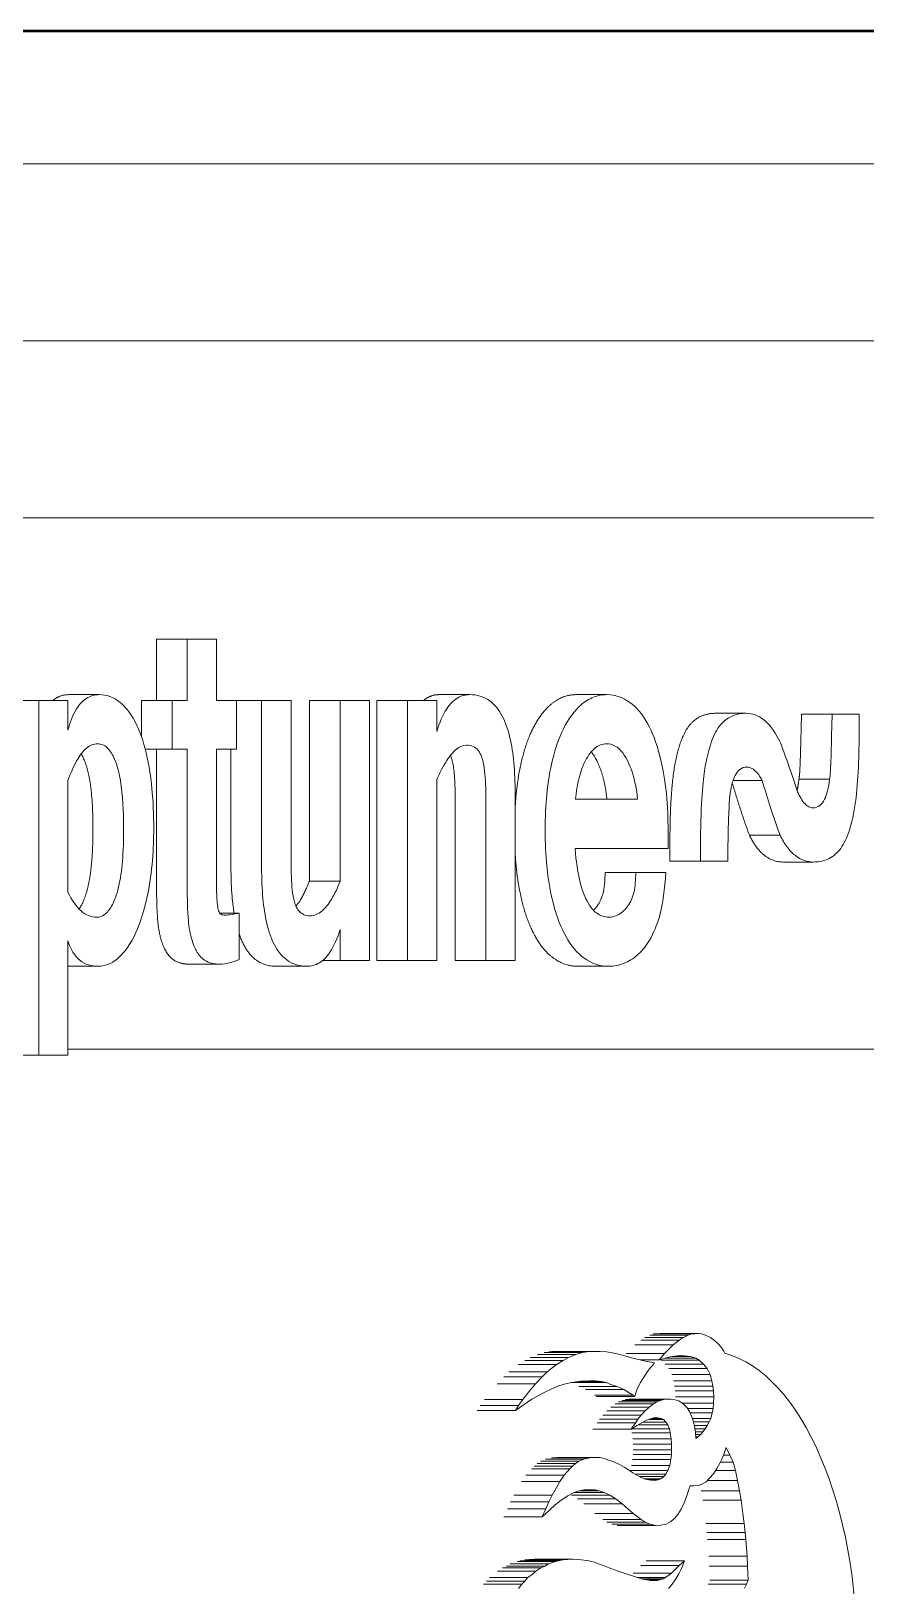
# Model space of a CAD drawing. Header units: inches. Extents: x 19 to 503, y 6 to 322.
# Drawn here: x 276.292 to 277.471, y 110.955 to 113.151 of the extents above; entities that cross this region are included whole.
import ezdxf

# ---------------------------------------------------------------- set-up
doc = ezdxf.new("R2010")
doc.units = ezdxf.units.IN
doc.header["$LTSCALE"] = 15
doc.header["$MEASUREMENT"] = 0
doc.layers.add('Visible (ANSI)', color=7, linetype='Continuous', lineweight=50)

msp = doc.modelspace()

# ---------------------------------------------------------------- linework, layer by layer
at = {"layer": 'Visible (ANSI)'}
msp.add_line((280.23792, 113.15094), (273.83792, 113.15094), dxfattribs=at)
at = {"layer": 'Visible (ANSI)', "linetype": 'Continuous', "lineweight": 18}
for p, q in [((273.98775, 112.96344), (280.73775, 112.96344)), ((274.40963, 112.7134), (280.31588, 112.7134)), ((275.769, 112.4634), (278.9565, 112.4634)), ((276.46883, 112.29235), (276.51213, 112.29235)), ((276.46883, 112.20581), (276.46883, 112.29235)), ((276.55363, 112.29235), (276.51213, 112.29235)), ((276.51213, 112.29235), (276.51213, 112.20581)), ((276.55363, 112.20581), (276.55363, 112.29235)), ((276.25917, 112.20581), (276.30247, 112.20581)), ((276.34372, 112.20581), (276.30247, 112.20581)), ((276.30247, 112.20581), (276.30247, 111.7048)), ((276.34372, 112.16381), (276.34372, 112.20581)), ((276.3447, 112.21391), (276.388, 112.21391)), ((276.44758, 112.20581), (276.49088, 112.20581)), ((276.44758, 112.15461), (276.44758, 112.20581)), ((276.51213, 112.20581), (276.49088, 112.20581)), ((276.49088, 112.20581), (276.49088, 112.13699)), ((276.58197, 112.20581), (276.55363, 112.20581)), ((276.58197, 112.13699), (276.58197, 112.20581)), ((276.58197, 112.20581), (276.61729, 112.20581)), ((276.65904, 112.20581), (276.61729, 112.20581)), ((276.61729, 112.20581), (276.61729, 111.96897)), ((276.65904, 111.9715), (276.65904, 112.20581)), ((276.68482, 111.95075), (276.68482, 112.20581)), ((276.68482, 112.20581), (276.72812, 112.20581)), ((276.76936, 112.20581), (276.72812, 112.20581)), ((276.72812, 112.20581), (276.72812, 111.95075)), ((276.76936, 111.8384), (276.76936, 112.20581)), ((276.7801, 111.8384), (276.7801, 112.20581)), ((276.7801, 112.20581), (276.8234, 112.20581)), ((276.86465, 112.20581), (276.8234, 112.20581)), ((276.8234, 112.20581), (276.8234, 111.8384)), ((276.86465, 112.16179), (276.86465, 112.20581)), ((276.86791, 112.21391), (276.91121, 112.21391)), ((277.06112, 112.21391), (277.10442, 112.21391)), ((277.25813, 112.18759), (277.30143, 112.18759)), ((277.37958, 112.18658), (277.42288, 112.18658)), ((277.46084, 112.18658), (277.42288, 112.18658)), ((277.46084, 112.15672), (277.46084, 112.18658)), ((276.45294, 112.13699), (276.49088, 112.13699)), ((276.46883, 111.94974), (276.46883, 112.13699)), ((276.49088, 112.13699), (276.51213, 112.13699)), ((276.51213, 112.13699), (276.51213, 111.94974)), ((276.55363, 111.94721), (276.55363, 112.13699)), ((276.55363, 112.13699), (276.58197, 112.13699)), ((276.57399, 111.96897), (276.57399, 112.13699)), ((276.34372, 111.93506), (276.34372, 112.09245)), ((276.86465, 111.8384), (276.86465, 112.09397)), ((277.28292, 112.09245), (277.3242, 112.09245)), ((277.37604, 112.09448), (277.41934, 112.09448)), ((276.89043, 111.8384), (276.89043, 112.07272)), ((276.93373, 112.07272), (276.93373, 111.8384)), ((276.97523, 111.8384), (276.97523, 112.07525)), ((277.14819, 112.06614), (277.06064, 112.06614)), ((277.19121, 111.99681), (277.19121, 112.0216)), ((277.19385, 111.97859), (277.19385, 112.00895)), ((277.23716, 112.00895), (277.23716, 111.97859)), ((277.30595, 112.01553), (277.34925, 112.01553)), ((277.06014, 111.99681), (277.19121, 111.99681)), ((277.19385, 111.97859), (277.23716, 111.97859)), ((277.23716, 111.97859), (277.27536, 111.97859)), ((277.35327, 111.97757), (277.39657, 111.97757)), ((277.10236, 111.9629), (277.14566, 111.9629)), ((277.18792, 111.9629), (277.14566, 111.9629)), ((276.68482, 111.95075), (276.72812, 111.95075)), ((276.55837, 111.90521), (276.58577, 111.90521)), ((276.58577, 111.83992), (276.58577, 111.90521)), ((276.34372, 111.7048), (276.34372, 111.86624)), ((276.72812, 111.88243), (276.72812, 111.8384)), ((276.34372, 111.83031), (276.38597, 111.83031)), ((276.51514, 111.83334), (276.55844, 111.83334)), ((276.63775, 111.83031), (276.68105, 111.83031)), ((276.70335, 111.8384), (276.72812, 111.8384)), ((276.72812, 111.8384), (276.76936, 111.8384)), ((276.7801, 111.8384), (276.8234, 111.8384)), ((276.8234, 111.8384), (276.86465, 111.8384)), ((276.89043, 111.8384), (276.93373, 111.8384)), ((276.93373, 111.8384), (276.97523, 111.8384)), ((277.06415, 111.83031), (277.10746, 111.83031)), ((278.9565, 111.7134), (276.34372, 111.7134)), ((276.09679, 111.7048), (276.30247, 111.7048)), ((276.30247, 111.7048), (276.34372, 111.7048)), ((277.14434, 111.29564), (277.19847, 111.29564)), ((277.15258, 111.3024), (277.20671, 111.3024)), ((277.15855, 111.30604), (277.21267, 111.30604)), ((277.16539, 111.30948), (277.21952, 111.30948)), ((277.17028, 111.31114), (277.22441, 111.31114)), ((277.17476, 111.31151), (277.22889, 111.31151)), ((277.17986, 111.31165), (277.23398, 111.31165)), ((277.18634, 111.28335), (277.19847, 111.29564)), ((277.19847, 111.29564), (277.20671, 111.3024)), ((277.20671, 111.3024), (277.21267, 111.30604)), ((277.21267, 111.30604), (277.21952, 111.30948)), ((277.21952, 111.30948), (277.22441, 111.31114)), ((277.22441, 111.31114), (277.22889, 111.31151)), ((277.22889, 111.31151), (277.23398, 111.31165)), ((277.23398, 111.31165), (277.23828, 111.31112)), ((277.23828, 111.31112), (277.24392, 111.30955)), ((277.24392, 111.30955), (277.25089, 111.30607)), ((277.25089, 111.30607), (277.25655, 111.30204)), ((277.25655, 111.30204), (277.26205, 111.29736)), ((277.26205, 111.29736), (277.26606, 111.29243)), ((276.98877, 111.27353), (277.04289, 111.27353)), ((276.99651, 111.27783), (277.05064, 111.27783)), ((277.00704, 111.28222), (277.06117, 111.28222)), ((277.01612, 111.2848), (277.07024, 111.2848)), ((277.02286, 111.28586), (277.07698, 111.28586)), ((277.02702, 111.28615), (277.08115, 111.28615)), ((277.03384, 111.26801), (277.04289, 111.27353)), ((277.04117, 111.28652), (277.0953, 111.28652)), ((277.04289, 111.27353), (277.05064, 111.27783)), ((277.05064, 111.27783), (277.06117, 111.28222)), ((277.06117, 111.28222), (277.07024, 111.2848)), ((277.07024, 111.2848), (277.07698, 111.28586)), ((277.07698, 111.28586), (277.08115, 111.28615)), ((277.08115, 111.28615), (277.0953, 111.28652)), ((277.0953, 111.28652), (277.10424, 111.28596)), ((277.10424, 111.28596), (277.11764, 111.28339)), ((277.11764, 111.28339), (277.13167, 111.27959)), ((277.13167, 111.27959), (277.14318, 111.27655)), ((277.13222, 111.28335), (277.18634, 111.28335)), ((277.14318, 111.27655), (277.157, 111.27316)), ((277.15182, 111.27443), (277.17856, 111.27443)), ((277.157, 111.27316), (277.17188, 111.27023)), ((277.17856, 111.27443), (277.18634, 111.28335)), ((277.1939, 111.27879), (277.17856, 111.27443)), ((277.18102, 111.27406), (277.23514, 111.27406)), ((277.18706, 111.27685), (277.23049, 111.27685)), ((277.20383, 111.28011), (277.1939, 111.27879)), ((277.19768, 111.27929), (277.22292, 111.27929)), ((277.2143, 111.28039), (277.20383, 111.28011)), ((277.22292, 111.27929), (277.2143, 111.28039)), ((277.23049, 111.27685), (277.22292, 111.27929)), ((277.23514, 111.27406), (277.23049, 111.27685)), ((277.24141, 111.26866), (277.23514, 111.27406)), ((277.26606, 111.29243), (277.26974, 111.28706)), ((277.26974, 111.28706), (277.27131, 111.2838)), ((276.96643, 111.2577), (277.02056, 111.2577)), ((276.97971, 111.26801), (277.03384, 111.26801)), ((277.01323, 111.2507), (277.02056, 111.2577)), ((277.02056, 111.2577), (277.03384, 111.26801)), ((277.1596, 111.25451), (277.15684, 111.25034)), ((277.1622, 111.25821), (277.1596, 111.25451)), ((277.16462, 111.26146), (277.1622, 111.25821)), ((277.16676, 111.26413), (277.16462, 111.26146)), ((277.16908, 111.26681), (277.16676, 111.26413)), ((277.17188, 111.27023), (277.16908, 111.26681)), ((277.18728, 111.26866), (277.24141, 111.26866)), ((277.19223, 111.26244), (277.24635, 111.26244)), ((277.19639, 111.25381), (277.25052, 111.25381)), ((277.24635, 111.26244), (277.24141, 111.26866)), ((277.25052, 111.25381), (277.24635, 111.26244)), ((277.25309, 111.24514), (277.25052, 111.25381)), ((276.94963, 111.24078), (277.00376, 111.24078)), ((276.9591, 111.2507), (277.01323, 111.2507)), ((276.98602, 111.21834), (276.9946, 111.22941)), ((276.9946, 111.22941), (277.00376, 111.24078)), ((277.00376, 111.24078), (277.01323, 111.2507)), ((277.02702, 111.23383), (277.01516, 111.22821)), ((277.03704, 111.23779), (277.02702, 111.23383)), ((277.04638, 111.24057), (277.03704, 111.23779)), ((277.05549, 111.24266), (277.04638, 111.24057)), ((277.05414, 111.24235), (277.10361, 111.24235)), ((277.06779, 111.2444), (277.05549, 111.24266)), ((277.065, 111.23676), (277.11913, 111.23676)), ((277.0651, 111.24402), (277.09702, 111.24402)), ((277.07991, 111.24496), (277.06779, 111.2444)), ((277.07442, 111.23283), (277.12855, 111.23283)), ((277.08927, 111.24497), (277.07991, 111.24496)), ((277.09702, 111.24402), (277.08927, 111.24497)), ((277.10361, 111.24235), (277.09702, 111.24402)), ((277.11021, 111.23999), (277.10361, 111.24235)), ((277.11913, 111.23676), (277.11021, 111.23999)), ((277.12855, 111.23283), (277.11913, 111.23676)), ((277.13632, 111.22795), (277.12855, 111.23283)), ((277.14674, 111.23076), (277.14523, 111.22651)), ((277.14853, 111.23501), (277.14674, 111.23076)), ((277.15004, 111.23846), (277.14853, 111.23501)), ((277.15218, 111.24238), (277.15004, 111.23846)), ((277.15442, 111.24642), (277.15218, 111.24238)), ((277.15684, 111.25034), (277.15442, 111.24642)), ((277.19897, 111.24514), (277.25309, 111.24514)), ((277.20034, 111.2375), (277.25447, 111.2375)), ((277.20132, 111.23064), (277.25544, 111.23064)), ((277.25447, 111.2375), (277.25309, 111.24514)), ((277.25544, 111.23064), (277.25447, 111.2375)), ((277.25566, 111.2225), (277.25544, 111.23064)), ((276.92579, 111.20997), (276.97991, 111.20997)), ((276.93189, 111.21834), (276.98602, 111.21834)), ((276.99893, 111.21924), (276.97556, 111.20311)), ((276.97556, 111.20311), (276.97991, 111.20997)), ((276.97991, 111.20997), (276.98602, 111.21834)), ((277.01516, 111.22821), (276.99893, 111.21924)), ((277.08776, 111.22464), (277.14189, 111.22464)), ((277.0898, 111.22296), (277.14392, 111.22296)), ((277.11014, 111.20756), (277.16427, 111.20756)), ((277.1164, 111.21224), (277.17052, 111.21224)), ((277.12139, 111.21534), (277.17552, 111.21534)), ((277.12654, 111.21717), (277.18067, 111.21717)), ((277.13129, 111.21842), (277.18542, 111.21842)), ((277.13623, 111.21912), (277.19036, 111.21912)), ((277.14189, 111.22464), (277.13632, 111.22795)), ((277.14392, 111.22296), (277.14189, 111.22464)), ((277.14441, 111.22297), (277.14392, 111.22296)), ((277.14523, 111.22651), (277.14441, 111.22297)), ((277.15879, 111.20261), (277.16427, 111.20756)), ((277.16427, 111.20756), (277.17052, 111.21224)), ((277.17052, 111.21224), (277.17552, 111.21534)), ((277.17552, 111.21534), (277.18067, 111.21717)), ((277.18067, 111.21717), (277.18542, 111.21842)), ((277.18542, 111.21842), (277.19036, 111.21912)), ((277.19036, 111.21912), (277.19502, 111.2191)), ((277.19502, 111.2191), (277.19884, 111.21864)), ((277.19884, 111.21864), (277.20316, 111.21762)), ((277.20153, 111.2225), (277.25566, 111.2225)), ((277.20316, 111.21762), (277.20635, 111.21658)), ((277.20635, 111.21658), (277.21039, 111.21386)), ((277.21039, 111.21386), (277.21409, 111.21085)), ((277.2112, 111.21321), (277.25553, 111.21321)), ((277.21409, 111.21085), (277.21807, 111.20658)), ((277.25493, 111.20595), (277.25553, 111.21321)), ((277.25553, 111.21321), (277.25566, 111.2225)), ((276.92143, 111.20311), (276.97556, 111.20311)), ((277.09083, 111.18571), (277.14495, 111.18571)), ((277.09426, 111.19061), (277.14838, 111.19061)), ((277.09895, 111.19638), (277.15308, 111.19638)), ((277.10466, 111.20261), (277.15879, 111.20261)), ((277.13922, 111.17674), (277.14495, 111.18571)), ((277.14495, 111.18571), (277.14838, 111.19061)), ((277.15399, 111.18569), (277.14707, 111.18173)), ((277.14838, 111.19061), (277.15308, 111.19638)), ((277.15308, 111.19638), (277.15879, 111.20261)), ((277.16082, 111.18924), (277.15399, 111.18569)), ((277.15611, 111.18679), (277.18824, 111.18679)), ((277.16755, 111.1916), (277.16082, 111.18924)), ((277.16432, 111.19047), (277.18474, 111.19047)), ((277.17241, 111.19292), (277.16755, 111.1916)), ((277.1689, 111.19196), (277.18135, 111.19196)), ((277.17209, 111.19283), (277.17658, 111.19283)), ((277.17658, 111.19283), (277.17241, 111.19292)), ((277.18135, 111.19196), (277.17658, 111.19283)), ((277.18474, 111.19047), (277.18135, 111.19196)), ((277.18824, 111.18679), (277.18474, 111.19047)), ((277.19074, 111.18269), (277.18824, 111.18679)), ((277.21807, 111.20658), (277.22129, 111.20172)), ((277.21849, 111.20595), (277.25493, 111.20595)), ((277.22129, 111.20172), (277.22473, 111.19405)), ((277.22216, 111.19978), (277.25367, 111.19978)), ((277.22473, 111.19405), (277.22668, 111.18845)), ((277.22549, 111.19186), (277.2514, 111.19186)), ((277.22668, 111.18845), (277.22856, 111.18088)), ((277.227, 111.18716), (277.24939, 111.18716)), ((277.24626, 111.18169), (277.24939, 111.18716)), ((277.24939, 111.18716), (277.2514, 111.19186)), ((277.2514, 111.19186), (277.25367, 111.19978)), ((277.25367, 111.19978), (277.25493, 111.20595)), ((277.08509, 111.17674), (277.13922, 111.17674)), ((277.13942, 111.17674), (277.13922, 111.17674)), ((277.14707, 111.18173), (277.13942, 111.17674)), ((277.13981, 111.177), (277.19297, 111.177)), ((277.13997, 111.17127), (277.1941, 111.17127)), ((277.14122, 111.16298), (277.19534, 111.16298)), ((277.14875, 111.18269), (277.19074, 111.18269)), ((277.19297, 111.177), (277.19074, 111.18269)), ((277.1941, 111.17127), (277.19297, 111.177)), ((277.19534, 111.16298), (277.1941, 111.17127)), ((277.19579, 111.15565), (277.19534, 111.16298)), ((277.22836, 111.18169), (277.24626, 111.18169)), ((277.22856, 111.18088), (277.22982, 111.17201)), ((277.22909, 111.17715), (277.24341, 111.17715)), ((277.22971, 111.1728), (277.24028, 111.1728)), ((277.22982, 111.17201), (277.2303, 111.16327)), ((277.22997, 111.16937), (277.23723, 111.16937)), ((277.23017, 111.16574), (277.23335, 111.16574)), ((277.2303, 111.16327), (277.23335, 111.16574)), ((277.23335, 111.16574), (277.23723, 111.16937)), ((277.23723, 111.16937), (277.24028, 111.1728)), ((277.24028, 111.1728), (277.24341, 111.17715)), ((277.24341, 111.17715), (277.24626, 111.18169)), ((277.14166, 111.15565), (277.19579, 111.15565)), ((277.14181, 111.14772), (277.19594, 111.14772)), ((277.19594, 111.14772), (277.19579, 111.15565)), ((277.19579, 111.14077), (277.19594, 111.14772)), ((277.27025, 111.14212), (277.26735, 111.13529)), ((277.27314, 111.1507), (277.27025, 111.14212)), ((277.27848, 111.13996), (277.27314, 111.1507)), ((276.99833, 111.12065), (277.05246, 111.12065)), ((277.00198, 111.12432), (277.05611, 111.12432)), ((277.00643, 111.12801), (277.06055, 111.12801)), ((277.01117, 111.13131), (277.0653, 111.13131)), ((277.018, 111.13426), (277.07213, 111.13426)), ((277.02653, 111.13608), (277.08065, 111.13608)), ((277.03391, 111.13686), (277.08804, 111.13686)), ((277.04468, 111.11172), (277.05246, 111.12065)), ((277.05246, 111.12065), (277.05611, 111.12432)), ((277.05611, 111.12432), (277.06055, 111.12801)), ((277.06055, 111.12801), (277.0653, 111.13131)), ((277.0653, 111.13131), (277.07213, 111.13426)), ((277.07213, 111.13426), (277.08065, 111.13608)), ((277.08065, 111.13608), (277.08804, 111.13686)), ((277.08804, 111.13686), (277.09539, 111.13646)), ((277.09539, 111.13646), (277.10215, 111.13485)), ((277.10215, 111.13485), (277.10882, 111.13265)), ((277.10882, 111.13265), (277.11538, 111.13025)), ((277.11538, 111.13025), (277.12236, 111.12686)), ((277.12236, 111.12686), (277.12923, 111.12307)), ((277.12923, 111.12307), (277.13507, 111.11923)), ((277.13507, 111.11923), (277.14125, 111.11523)), ((277.13938, 111.12534), (277.1935, 111.12534)), ((277.14101, 111.13381), (277.19514, 111.13381)), ((277.14166, 111.14077), (277.19579, 111.14077)), ((277.19097, 111.11853), (277.1935, 111.12534)), ((277.1935, 111.12534), (277.19514, 111.13381)), ((277.19514, 111.13381), (277.19579, 111.14077)), ((277.25981, 111.12092), (277.25528, 111.11383)), ((277.26413, 111.12866), (277.25981, 111.12092)), ((277.26735, 111.13529), (277.26413, 111.12866)), ((277.2648, 111.13005), (277.28319, 111.13005)), ((277.26934, 111.13996), (277.27848, 111.13996)), ((277.28319, 111.13005), (277.27848, 111.13996)), ((277.28619, 111.11816), (277.28319, 111.13005)), ((276.98426, 111.10262), (277.03838, 111.10262)), ((276.99055, 111.11172), (277.04468, 111.11172)), ((277.03309, 111.09348), (277.03838, 111.10262)), ((277.03838, 111.10262), (277.04468, 111.11172)), ((277.13684, 111.11853), (277.19097, 111.11853)), ((277.14125, 111.11523), (277.15141, 111.10955)), ((277.14506, 111.1131), (277.18822, 111.1131)), ((277.15123, 111.10965), (277.18517, 111.10965)), ((277.15141, 111.10955), (277.15888, 111.10598)), ((277.15765, 111.10657), (277.18112, 111.10657)), ((277.15888, 111.10598), (277.16674, 111.1046)), ((277.16403, 111.10507), (277.17716, 111.10507)), ((277.16674, 111.1046), (277.17289, 111.10437)), ((277.17289, 111.10437), (277.17716, 111.10507)), ((277.17716, 111.10507), (277.18112, 111.10657)), ((277.18112, 111.10657), (277.18517, 111.10965)), ((277.18517, 111.10965), (277.18822, 111.1131)), ((277.18822, 111.1131), (277.19097, 111.11853)), ((277.23978, 111.09925), (277.23401, 111.09691)), ((277.24477, 111.10243), (277.23978, 111.09925)), ((277.24987, 111.10736), (277.24477, 111.10243)), ((277.24672, 111.10431), (277.28912, 111.10431)), ((277.25528, 111.11383), (277.24987, 111.10736)), ((277.25805, 111.11816), (277.28619, 111.11816)), ((277.28912, 111.10431), (277.28619, 111.11816)), ((277.29207, 111.08951), (277.28912, 111.10431)), ((276.97316, 111.08333), (277.02729, 111.08333)), ((277.02282, 111.07399), (277.02729, 111.08333)), ((277.02729, 111.08333), (277.03309, 111.09348)), ((277.04029, 111.07651), (277.03183, 111.06991)), ((277.04963, 111.08274), (277.04029, 111.07651)), ((277.05767, 111.08693), (277.04963, 111.08274)), ((277.05488, 111.08357), (277.10901, 111.08357)), ((277.06399, 111.08933), (277.05767, 111.08693)), ((277.05874, 111.08733), (277.10103, 111.08733)), ((277.06349, 111.07809), (277.11762, 111.07809)), ((277.07057, 111.09074), (277.06399, 111.08933)), ((277.06539, 111.08963), (277.09406, 111.08963)), ((277.07678, 111.0914), (277.07057, 111.09074)), ((277.07266, 111.09096), (277.08833, 111.09096)), ((277.07347, 111.09105), (277.08225, 111.09105)), ((277.08225, 111.09105), (277.07678, 111.0914)), ((277.08833, 111.09096), (277.08225, 111.09105)), ((277.09406, 111.08963), (277.08833, 111.09096)), ((277.10103, 111.08733), (277.09406, 111.08963)), ((277.10901, 111.08357), (277.10103, 111.08733)), ((277.11762, 111.07809), (277.10901, 111.08357)), ((277.12649, 111.07127), (277.11762, 111.07809)), ((277.21781, 111.08251), (277.21425, 111.0735)), ((277.22014, 111.09009), (277.21781, 111.08251)), ((277.22218, 111.09684), (277.22014, 111.09009)), ((277.22209, 111.09652), (277.22747, 111.09652)), ((277.22747, 111.09652), (277.22218, 111.09684)), ((277.23401, 111.09691), (277.22747, 111.09652)), ((277.23795, 111.08951), (277.29207, 111.08951)), ((277.24013, 111.07639), (277.29426, 111.07639)), ((277.29426, 111.07639), (277.29207, 111.08951)), ((277.29678, 111.05739), (277.29426, 111.07639)), ((276.96422, 111.06402), (277.01835, 111.06402)), ((276.96869, 111.07399), (277.02282, 111.07399)), ((277.01357, 111.0528), (277.01835, 111.06402)), ((277.02409, 111.06299), (277.01357, 111.0528)), ((277.01835, 111.06402), (277.02282, 111.07399)), ((277.03183, 111.06991), (277.02409, 111.06299)), ((277.07236, 111.07127), (277.12649, 111.07127)), ((277.08756, 111.05777), (277.14169, 111.05777)), ((277.13489, 111.06394), (277.12649, 111.07127)), ((277.14169, 111.05777), (277.13489, 111.06394)), ((277.15307, 111.04933), (277.14169, 111.05777)), ((277.2051, 111.0562), (277.20095, 111.05107)), ((277.20965, 111.06357), (277.2051, 111.0562)), ((277.21425, 111.0735), (277.20965, 111.06357)), ((277.29852, 111.04367), (277.29678, 111.05739)), ((276.95945, 111.0528), (277.01357, 111.0528)), ((277.09895, 111.04933), (277.15307, 111.04933)), ((277.10493, 111.04552), (277.15906, 111.04552)), ((277.11191, 111.04252), (277.16604, 111.04252)), ((277.11908, 111.04073), (277.17321, 111.04073)), ((277.15906, 111.04552), (277.15307, 111.04933)), ((277.16604, 111.04252), (277.15906, 111.04552)), ((277.17321, 111.04073), (277.16604, 111.04252)), ((277.18079, 111.04106), (277.17321, 111.04073)), ((277.18845, 111.04266), (277.18079, 111.04106)), ((277.19526, 111.04618), (277.18845, 111.04266)), ((277.20095, 111.05107), (277.19526, 111.04618)), ((277.2444, 111.04367), (277.29852, 111.04367)), ((277.29996, 111.03068), (277.29852, 111.04367)), ((277.24583, 111.03068), (277.29996, 111.03068)), ((277.24672, 111.02075), (277.30085, 111.02075)), ((277.30085, 111.02075), (277.29996, 111.03068)), ((277.30183, 111.00866), (277.30085, 111.02075)), ((276.97802, 110.98959), (277.03215, 110.98959)), ((276.98164, 110.99061), (277.03577, 110.99061)), ((276.98902, 110.99212), (277.04314, 110.99212)), ((276.99521, 110.99281), (277.04934, 110.99281)), ((277.0024, 110.99314), (277.05653, 110.99314)), ((277.02257, 110.9863), (277.03215, 110.98959)), ((277.03215, 110.98959), (277.03577, 110.99061)), ((277.03577, 110.99061), (277.04314, 110.99212)), ((277.04314, 110.99212), (277.04934, 110.99281)), ((277.04934, 110.99281), (277.05653, 110.99314)), ((277.05653, 110.99314), (277.06352, 110.99266)), ((277.06352, 110.99266), (277.06851, 110.99238)), ((277.06851, 110.99238), (277.07293, 110.99171)), ((277.07293, 110.99171), (277.07795, 110.99105)), ((277.07795, 110.99105), (277.08257, 110.98985)), ((277.08257, 110.98985), (277.08753, 110.98867)), ((277.08753, 110.98867), (277.09288, 110.98657)), ((277.16029, 110.99085), (277.21442, 110.99085)), ((277.20685, 110.98407), (277.21442, 110.99085)), ((277.21354, 110.98839), (277.2119, 110.98451)), ((277.21442, 110.99085), (277.21354, 110.98839)), ((277.24853, 110.99739), (277.30266, 110.99739)), ((277.30266, 110.99739), (277.30183, 111.00866)), ((277.3035, 110.98334), (277.30266, 110.99739)), ((276.93926, 110.96702), (276.99339, 110.96702)), ((276.95051, 110.97607), (277.00463, 110.97607)), ((276.95747, 110.98087), (277.01159, 110.98087)), ((276.96293, 110.98339), (277.01705, 110.98339)), ((276.96845, 110.9863), (277.02257, 110.9863)), ((276.98874, 110.96216), (276.99339, 110.96702)), ((276.99339, 110.96702), (276.9991, 110.97166)), ((276.9991, 110.97166), (277.00463, 110.97607)), ((277.00463, 110.97607), (277.01159, 110.98087)), ((277.01159, 110.98087), (277.01705, 110.98339)), ((277.01705, 110.98339), (277.02257, 110.9863)), ((277.09288, 110.98657), (277.10085, 110.98373)), ((277.10085, 110.98373), (277.10548, 110.98188)), ((277.10548, 110.98188), (277.11044, 110.9799)), ((277.11044, 110.9799), (277.1156, 110.97793)), ((277.1156, 110.97793), (277.12194, 110.97572)), ((277.12194, 110.97572), (277.12902, 110.97327)), ((277.12902, 110.97327), (277.13758, 110.97072)), ((277.13758, 110.97072), (277.14221, 110.96887)), ((277.14179, 110.97345), (277.19592, 110.97345)), ((277.14221, 110.96887), (277.14802, 110.96704)), ((277.14765, 110.96716), (277.18756, 110.96716)), ((277.14802, 110.96704), (277.15529, 110.965)), ((277.15272, 110.98407), (277.20685, 110.98407)), ((277.15348, 110.96551), (277.18473, 110.96551)), ((277.18098, 110.96422), (277.18473, 110.96551)), ((277.18473, 110.96551), (277.18756, 110.96716)), ((277.18756, 110.96716), (277.19202, 110.97057)), ((277.19202, 110.97057), (277.19592, 110.97345)), ((277.19592, 110.97345), (277.20068, 110.97809)), ((277.20068, 110.97809), (277.20685, 110.98407)), ((277.20633, 110.97256), (277.20207, 110.96527)), ((277.20997, 110.97983), (277.20633, 110.97256)), ((277.2119, 110.98451), (277.20997, 110.97983)), ((277.24937, 110.98334), (277.3035, 110.98334)), ((277.30394, 110.97287), (277.3035, 110.98334)), ((277.3043, 110.96345), (277.30394, 110.97287)), ((276.93062, 110.95757), (276.98474, 110.95757)), ((276.93461, 110.96216), (276.98874, 110.96216)), ((276.9799, 110.95177), (276.98474, 110.95757)), ((276.98474, 110.95757), (276.98874, 110.96216)), ((277.15529, 110.965), (277.16456, 110.96326)), ((277.15943, 110.96422), (277.18098, 110.96422)), ((277.16456, 110.96326), (277.17077, 110.96276)), ((277.1656, 110.96318), (277.17637, 110.96318)), ((277.17077, 110.96276), (277.17637, 110.96318)), ((277.17637, 110.96318), (277.18098, 110.96422)), ((277.19689, 110.95776), (277.19187, 110.95163)), ((277.20207, 110.96527), (277.19689, 110.95776)), ((277.24789, 110.95785), (277.30202, 110.95785)), ((277.25018, 110.96345), (277.3043, 110.96345)), ((277.29912, 110.95212), (277.30202, 110.95785)), ((277.30202, 110.95785), (277.3043, 110.96345))]:
    msp.add_line(p, q, dxfattribs=at)
msp.add_ellipse((277.24343, 110.85801), major_axis=(0, 0.42942), ratio=0.5, start_param=3.2341876, end_param=6.1529824, dxfattribs=at)
for points in [[(276.32258, 112.20581), (276.33219, 112.21391), (276.3447, 112.21391)], [(276.84581, 112.20581), (276.85564, 112.21391), (276.86791, 112.21391)], [(277.19385, 112.00895), (277.19385, 112.05703), (277.20094, 112.12383), (277.21637, 112.16836), (277.24117, 112.18759), (277.25813, 112.18759)], [(277.37604, 112.09448), (277.37731, 112.10359), (277.37857, 112.14458), (277.37958, 112.18658)], [(277.30595, 112.01553), (277.29265, 112.05229), (277.28189, 112.08906)], [(277.37331, 112.07898), (277.37498, 112.08577), (277.37604, 112.09448)], [(277.35327, 111.97757), (277.32467, 111.97757), (277.30595, 112.01553)], [(276.57847, 111.90521), (276.57399, 111.93222), (276.57399, 111.96897)], [(276.51514, 111.83334), (276.49995, 111.83334), (276.48174, 111.84853), (276.47136, 111.8799), (276.46883, 111.92191), (276.46883, 111.94974)], [(276.66573, 111.91516), (276.67579, 111.9274), (276.68482, 111.95075)], [(276.63775, 111.83031), (276.60139, 111.83031), (276.58577, 111.87539)]]:
    msp.add_open_spline(points, degree=2, dxfattribs=at)
for points, degree, knots in [([(276.388, 112.21391), (276.38176, 112.21391), (276.37548, 112.2124), (276.36426, 112.20511), (276.35944, 112.19995), (276.35037, 112.18481), (276.34663, 112.17489), (276.34372, 112.16381)], 3, [-0.27518447, -0.27518447, -0.27518447, -0.27518447, -0.18002451, -0.18002451, -0.0953991, -0.0953991, 0, 0, 0, 0]), ([(276.46492, 112.02515), (276.46492, 112.04423), (276.46412, 112.06332), (276.46094, 112.09536), (276.45869, 112.11316), (276.45039, 112.14789), (276.44523, 112.16283), (276.4311, 112.18986), (276.42329, 112.19812), (276.40809, 112.21068), (276.39814, 112.21391), (276.388, 112.21391)], 3, [-0.55895589, -0.55895589, -0.55895589, -0.55895589, -0.42730196, -0.42730196, -0.33362764, -0.33362764, -0.25055777, -0.25055777, -0.15451105, -0.15451105, 0, 0, 0, 0]), ([(276.91121, 112.21391), (276.90519, 112.21391), (276.89919, 112.21245), (276.88809, 112.20563), (276.88316, 112.20067), (276.87292, 112.18525), (276.86833, 112.1742), (276.86465, 112.16179)], 3, [-0.28699786, -0.28699786, -0.28699786, -0.28699786, -0.19530538, -0.19530538, -0.10997007, -0.10997007, 0, 0, 0, 0]), ([(276.97523, 112.07525), (276.97523, 112.08957), (276.97471, 112.10418), (276.97225, 112.13031), (276.9705, 112.14222), (276.96517, 112.16472), (276.96162, 112.17498), (276.95217, 112.19291), (276.9465, 112.19971), (276.93108, 112.21148), (276.92099, 112.21391), (276.91121, 112.21391)], 3, [-0.54983804, -0.54983804, -0.54983804, -0.54983804, -0.44076065, -0.44076065, -0.34737427, -0.34737427, -0.25125884, -0.25125884, -0.14914917, -0.14914917, 0, 0, 0, 0]), ([(276.97523, 112.0544), (276.97669, 112.07963), (276.98672, 112.13699), (277.00975, 112.18658), (277.04214, 112.21391), (277.06112, 112.21391)], 2, [0.3808302, 0.3808302, 0.3808302, 1, 2, 3, 4, 4, 4]), ([(277.10442, 112.21391), (277.09817, 112.21391), (277.09195, 112.2128), (277.07915, 112.20773), (277.07352, 112.20393), (277.05911, 112.19153), (277.05061, 112.18021), (277.0374, 112.15354), (277.03074, 112.1363), (277.02116, 112.08907), (277.01763, 112.06074), (277.01763, 112.02211)], 3, [-1.4919316, -1.4919316, -1.4919316, -1.4919316, -1.2903014, -1.2903014, -1.0712515, -1.0712515, -0.6411915, -0.6411915, -0.2943902, -0.2943902, 0, 0, 0, 0]), ([(277.19121, 112.0216), (277.19121, 112.03908), (277.19049, 112.05661), (277.18679, 112.09416), (277.18391, 112.10904), (277.17673, 112.1408), (277.17072, 112.15649), (277.15792, 112.18213), (277.14968, 112.19287), (277.1323, 112.20716), (277.12064, 112.21391), (277.10442, 112.21391)], 3, [-0.95374288, -0.95374288, -0.95374288, -0.95374288, -0.86423892, -0.86423892, -0.75775194, -0.75775194, -0.52950742, -0.52950742, -0.24718032, -0.24718032, 0, 0, 0, 0]), ([(277.30143, 112.18759), (277.29511, 112.18759), (277.2887, 112.18659), (277.27744, 112.18196), (277.27202, 112.17874), (277.26192, 112.1678), (277.25762, 112.16055), (277.25055, 112.143), (277.24646, 112.12973), (277.24042, 112.09216), (277.23716, 112.06222), (277.23716, 112.00895)], 3, [-2.3834325, -2.3834325, -2.3834325, -2.3834325, -1.8060438, -1.8060438, -1.3327779, -1.3327779, -0.8613347, -0.8613347, -0.4059085, -0.4059085, 0, 0, 0, 0]), ([(277.34723, 112.15116), (277.34111, 112.1629), (277.33417, 112.17222), (277.31833, 112.18481), (277.30998, 112.18759), (277.30143, 112.18759)], 3, [-0.2596696, -0.2596696, -0.2596696, -0.2596696, -0.13042883, -0.13042883, 0, 0, 0, 0]), ([(277.42288, 112.18658), (277.42172, 112.13819), (277.42124, 112.12368), (277.4207, 112.10947), (277.42018, 112.10049), (277.41934, 112.09448)], 3, [-0.073344423, -0.073344423, -0.073344423, -0.073344423, -0.047519074, -0.047519074, 0, 0, 0, 0]), ([(277.37405, 112.07676), (277.37239, 112.08176), (277.35428, 112.13646), (277.34818, 112.14964), (277.3478, 112.1504), (277.34741, 112.15097), (277.34731, 112.15109), (277.34723, 112.15116)], 3, [-0.081233848, -0.081233848, -0.081233848, -0.081233848, -0.006321127, -0.006321127, -0.00143225, -0.00143225, 0, 0, 0, 0]), ([(277.39657, 111.97757), (277.40293, 111.97757), (277.4094, 111.97859), (277.42373, 111.9846), (277.4288, 111.98961), (277.43638, 111.99795), (277.4408, 112.00555), (277.44943, 112.02724), (277.45279, 112.04195), (277.45954, 112.08633), (277.46084, 112.12184), (277.46084, 112.15672)], 3, [-0.58963682, -0.58963682, -0.58963682, -0.58963682, -0.55353283, -0.55353283, -0.50652615, -0.50652615, -0.40328783, -0.40328783, -0.26584205, -0.26584205, 0, 0, 0, 0]), ([(276.34372, 112.09245), (276.34743, 112.10278), (276.35166, 112.11269), (276.36056, 112.12818), (276.36511, 112.13423), (276.37504, 112.14249), (276.38015, 112.14458), (276.38547, 112.14458)], 3, [-0.26084909, -0.26084909, -0.26084909, -0.26084909, -0.1639148, -0.1639148, -0.08102913, -0.08102913, 0, 0, 0, 0]), ([(276.37911, 112.02515), (276.37911, 112.08537), (276.36623, 112.12401), (276.36253, 112.13029)], 2, [0, 0, 0, 1, 1.3052223, 1.3052223, 1.3052223]), ([(276.38547, 112.14458), (276.38805, 112.14458), (276.39062, 112.14408), (276.39552, 112.14188), (276.39781, 112.14027), (276.40371, 112.13432), (276.40688, 112.1291), (276.41418, 112.1121), (276.41662, 112.10024), (276.42128, 112.07246), (276.42241, 112.04878), (276.42241, 112.02515)], 3, [-0.34391216, -0.34391216, -0.34391216, -0.34391216, -0.31786711, -0.31786711, -0.29318796, -0.29318796, -0.251195, -0.251195, -0.18010027, -0.18010027, 0, 0, 0, 0]), ([(276.86465, 112.09397), (276.86884, 112.10367), (276.87351, 112.11301), (276.88284, 112.12743), (276.8875, 112.13314), (276.89706, 112.14059), (276.90177, 112.14255), (276.90665, 112.14255)], 3, [-0.25414778, -0.25414778, -0.25414778, -0.25414778, -0.15637481, -0.15637481, -0.07435436, -0.07435436, 0, 0, 0, 0]), ([(276.90665, 112.14255), (276.90974, 112.14255), (276.91293, 112.14205), (276.91854, 112.13948), (276.92106, 112.13763), (276.92547, 112.13206), (276.92693, 112.12901), (276.92969, 112.12166), (276.93086, 112.11589), (276.93322, 112.09915), (276.93373, 112.08583), (276.93373, 112.07272)], 3, [-0.24371502, -0.24371502, -0.24371502, -0.24371502, -0.20910445, -0.20910445, -0.17940168, -0.17940168, -0.15075746, -0.15075746, -0.09989135, -0.09989135, 0, 0, 0, 0]), ([(277.06064, 112.06614), (277.06156, 112.0767), (277.06315, 112.08692), (277.06792, 112.1056), (277.07094, 112.11371), (277.07866, 112.12858), (277.083, 112.13429), (277.09304, 112.14263), (277.09865, 112.14458), (277.10442, 112.14458)], 3, [-0.31166749, -0.31166749, -0.31166749, -0.31166749, -0.23705054, -0.23705054, -0.16576507, -0.16576507, -0.0878526, -0.0878526, 0, 0, 0, 0]), ([(277.10489, 112.06614), (277.10135, 112.10004), (277.08641, 112.12863), (277.08268, 112.13316)], 2, [0, 0, 0, 1, 1.2837697, 1.2837697, 1.2837697]), ([(277.10442, 112.14458), (277.10852, 112.14458), (277.11259, 112.1436), (277.12031, 112.13922), (277.12384, 112.13601), (277.13321, 112.12373), (277.13743, 112.11333), (277.14403, 112.09401), (277.14669, 112.08051), (277.14819, 112.06614)], 3, [-0.25145744, -0.25145744, -0.25145744, -0.25145744, -0.21404187, -0.21404187, -0.17828382, -0.17828382, -0.11189925, -0.11189925, 0, 0, 0, 0]), ([(276.89043, 112.07272), (276.89043, 112.11219), (276.88405, 112.12782), (276.88386, 112.12825)], 2, [0, 0, 0, 1, 1.0292081, 1.0292081, 1.0292081]), ([(277.2784, 112.07069), (277.2791, 112.07638), (277.28007, 112.08204), (277.28257, 112.09178), (277.28401, 112.09597), (277.28771, 112.10335), (277.2899, 112.10625), (277.29542, 112.11072), (277.29867, 112.11168), (277.30193, 112.11168)], 3, [-0.17401034, -0.17401034, -0.17401034, -0.17401034, -0.12936578, -0.12936578, -0.09065897, -0.09065897, -0.0497718, -0.0497718, 0, 0, 0, 0]), ([(277.30193, 112.11168), (277.3039, 112.11168), (277.30585, 112.11129), (277.30973, 112.10967), (277.31162, 112.10845), (277.31744, 112.10343), (277.32101, 112.09836), (277.3242, 112.09245)], 3, [-0.12657462, -0.12657462, -0.12657462, -0.12657462, -0.09654482, -0.09654482, -0.06622492, -0.06622492, 0, 0, 0, 0]), ([(277.3242, 112.09245), (277.32797, 112.07943), (277.33192, 112.0666), (277.34027, 112.04096), (277.34469, 112.02813), (277.34925, 112.01553)], 3, [-0.23324276, -0.23324276, -0.23324276, -0.23324276, -0.11854585, -0.11854585, 0, 0, 0, 0]), ([(277.41934, 112.09448), (277.41866, 112.08888), (277.41772, 112.08329), (277.41528, 112.07374), (277.41388, 112.06963), (277.41023, 112.06239), (277.40799, 112.05948), (277.40244, 112.05498), (277.39914, 112.05399), (277.39581, 112.05399)], 3, [-0.17274752, -0.17274752, -0.17274752, -0.17274752, -0.12892677, -0.12892677, -0.09125466, -0.09125466, -0.05069558, -0.05069558, 0, 0, 0, 0]), ([(277.27536, 111.97859), (277.27562, 111.99746), (277.27603, 112.02116), (277.2771, 112.05267), (277.27765, 112.06417), (277.2784, 112.07069)], 3, [-0.12909353, -0.12909353, -0.12909353, -0.12909353, -0.05099445, -0.05099445, 0, 0, 0, 0]), ([(277.39581, 112.05399), (277.39387, 112.05399), (277.39196, 112.05447), (277.38816, 112.05639), (277.38631, 112.05784), (277.38054, 112.06388), (277.37705, 112.07001), (277.37405, 112.07676)], 3, [-0.12863255, -0.12863255, -0.12863255, -0.12863255, -0.09912652, -0.09912652, -0.06883712, -0.06883712, 0, 0, 0, 0]), ([(276.35955, 111.91124), (276.36457, 111.91849), (276.37911, 111.96087), (276.37911, 112.02515)], 2, [0.6156172, 0.6156172, 0.6156172, 1, 2, 2, 2]), ([(276.42241, 112.02515), (276.42241, 112.00963), (276.42195, 111.99341), (276.41961, 111.96595), (276.41797, 111.95351), (276.41251, 111.93026), (276.40923, 111.92263), (276.40367, 111.9119), (276.40042, 111.90747), (276.39275, 111.90109), (276.38853, 111.89964), (276.3842, 111.89964)], 3, [-0.30290761, -0.30290761, -0.30290761, -0.30290761, -0.23644812, -0.23644812, -0.18377195, -0.18377195, -0.1266776, -0.1266776, -0.06597425, -0.06597425, 0, 0, 0, 0]), ([(276.38597, 111.83031), (276.39556, 111.83031), (276.40483, 111.8337), (276.42037, 111.84661), (276.42912, 111.8562), (276.44335, 111.88488), (276.45042, 111.90262), (276.46307, 111.96406), (276.46492, 111.99709), (276.46492, 112.02515)], 3, [-1.0037119, -1.0037119, -1.0037119, -1.0037119, -0.6558258, -0.6558258, -0.3924925, -0.3924925, -0.2137644, -0.2137644, 0, 0, 0, 0]), ([(277.01763, 112.02211), (277.01763, 112.00535), (277.01828, 111.98845), (277.02092, 111.96111), (277.02281, 111.94599), (277.0321, 111.90425), (277.03881, 111.8883), (277.05127, 111.86342), (277.05985, 111.85222), (277.07778, 111.83754), (277.09005, 111.83031), (277.10746, 111.83031)], 3, [-1.1520732, -1.1520732, -1.1520732, -1.1520732, -0.9328917, -0.9328917, -0.7880369, -0.7880369, -0.5752915, -0.5752915, -0.2652163, -0.2652163, 0, 0, 0, 0]), ([(277.34925, 112.01553), (277.3523, 112.00934), (277.35562, 112.00377), (277.36276, 111.99418), (277.3665, 111.99023), (277.37877, 111.98038), (277.38759, 111.97757), (277.39657, 111.97757)], 3, [-0.26781171, -0.26781171, -0.26781171, -0.26781171, -0.20158046, -0.20158046, -0.13679537, -0.13679537, 0, 0, 0, 0]), ([(277.06415, 111.83031), (277.04416, 111.83031), (277.01102, 111.85612), (276.98723, 111.90622), (276.97673, 111.96343), (276.97523, 111.98955)], 2, [0, 0, 0, 1, 2, 3, 3.6267118, 3.6267118, 3.6267118]), ([(277.10746, 111.89964), (277.10145, 111.89964), (277.09549, 111.9014), (277.08622, 111.9086), (277.08135, 111.91353), (277.07346, 111.92873), (277.06935, 111.93801), (277.0642, 111.96191), (277.06092, 111.97848), (277.06014, 111.99681)], 3, [-1.9615665, -1.9615665, -1.9615665, -1.9615665, -1.0582577, -1.0582577, -0.4670175, -0.4670175, -0.1401197, -0.1401197, 0, 0, 0, 0]), ([(276.61729, 111.96897), (276.61729, 111.95462), (276.6178, 111.93997), (276.62026, 111.91379), (276.62202, 111.90186), (276.62734, 111.87936), (276.63089, 111.86912), (276.6403, 111.85124), (276.64595, 111.84446), (276.6613, 111.83273), (276.67132, 111.83031), (276.68105, 111.83031)], 3, [-0.54882756, -0.54882756, -0.54882756, -0.54882756, -0.43951235, -0.43951235, -0.34598462, -0.34598462, -0.25005812, -0.25005812, -0.14831849, -0.14831849, 0, 0, 0, 0]), ([(276.68561, 111.90166), (276.68247, 111.90166), (276.67924, 111.90219), (276.67369, 111.90485), (276.67126, 111.9067), (276.66713, 111.91203), (276.66572, 111.91491), (276.66298, 111.92229), (276.66185, 111.92802), (276.65953, 111.94473), (276.65904, 111.95826), (276.65904, 111.9715)], 3, [-0.25342297, -0.25342297, -0.25342297, -0.25342297, -0.21349345, -0.21349345, -0.18069807, -0.18069807, -0.15097762, -0.15097762, -0.10090432, -0.10090432, 0, 0, 0, 0]), ([(277.08591, 111.90936), (277.08817, 111.91159), (277.09553, 111.9214), (277.10186, 111.94063), (277.10236, 111.9629)], 2, [1.6157242, 1.6157242, 1.6157242, 2, 3, 4, 4, 4]), ([(277.10746, 111.83031), (277.11482, 111.83031), (277.12214, 111.83165), (277.13502, 111.83689), (277.14197, 111.8407), (277.15483, 111.85258), (277.16231, 111.86096), (277.1748, 111.88632), (277.1781, 111.89713), (277.18404, 111.91862), (277.18662, 111.93973), (277.18792, 111.9629)], 3, [-0.51058672, -0.51058672, -0.51058672, -0.51058672, -0.39585732, -0.39585732, -0.30581684, -0.30581684, -0.23379286, -0.23379286, -0.17764071, -0.17764071, 0, 0, 0, 0]), ([(277.14566, 111.9629), (277.14542, 111.95206), (277.14468, 111.94263), (277.14303, 111.93477), (277.14179, 111.929), (277.13528, 111.91603), (277.1313, 111.91092), (277.12233, 111.90344), (277.11565, 111.89964), (277.10746, 111.89964)], 3, [-1.3567512, -1.3567512, -1.3567512, -1.3567512, -0.3873837, -0.3873837, -0.2508201, -0.2508201, -0.1248926, -0.1248926, 0, 0, 0, 0]), ([(276.3842, 111.89964), (276.38042, 111.89964), (276.37665, 111.90034), (276.36933, 111.90333), (276.36582, 111.90554), (276.35532, 111.91472), (276.34913, 111.92392), (276.34372, 111.93506)], 3, [-0.23235467, -0.23235467, -0.23235467, -0.23235467, -0.17463394, -0.17463394, -0.11837707, -0.11837707, 0, 0, 0, 0]), ([(276.51213, 111.94974), (276.51213, 111.9329), (276.51236, 111.91597), (276.5142, 111.88903), (276.51565, 111.87916), (276.52068, 111.86048), (276.52353, 111.85479), (276.52797, 111.84717), (276.53154, 111.84241), (276.54324, 111.83476), (276.55085, 111.83334), (276.55844, 111.83334)], 3, [-0.45637652, -0.45637652, -0.45637652, -0.45637652, -0.34795416, -0.34795416, -0.28133028, -0.28133028, -0.21146767, -0.21146767, -0.11555685, -0.11555685, 0, 0, 0, 0]), ([(276.56527, 111.90268), (276.56348, 111.90268), (276.56164, 111.9027), (276.55921, 111.90413), (276.55857, 111.90484), (276.55748, 111.9066), (276.55696, 111.9077), (276.55587, 111.91091), (276.55531, 111.91393), (276.55423, 111.92256), (276.55363, 111.93032), (276.55363, 111.94721)], 3, [-0.46029222, -0.46029222, -0.46029222, -0.46029222, -0.32463762, -0.32463762, -0.26853254, -0.26853254, -0.21873732, -0.21873732, -0.12874165, -0.12874165, 0, 0, 0, 0]), ([(276.72812, 111.95075), (276.72447, 111.94133), (276.72037, 111.9324), (276.71176, 111.91817), (276.70735, 111.91254), (276.69713, 111.90396), (276.69148, 111.90166), (276.68561, 111.90166)], 3, [-0.25985251, -0.25985251, -0.25985251, -0.25985251, -0.16904466, -0.16904466, -0.0895398, -0.0895398, 0, 0, 0, 0]), ([(276.58577, 111.90521), (276.5838, 111.90491), (276.57556, 111.90367), (276.57176, 111.90304), (276.56961, 111.90268), (276.56527, 111.90268)], 3, [-0.29682219, -0.29682219, -0.29682219, -0.29682219, -0.06611673, -0.06611673, 0, 0, 0, 0]), ([(276.34372, 111.86624), (276.34568, 111.86019), (276.34805, 111.85487), (276.35374, 111.8456), (276.35697, 111.84189), (276.36835, 111.83242), (276.3774, 111.83031), (276.38597, 111.83031)], 3, [-0.24235731, -0.24235731, -0.24235731, -0.24235731, -0.1875229, -0.1875229, -0.13070815, -0.13070815, 0, 0, 0, 0]), ([(276.68105, 111.83031), (276.6871, 111.83031), (276.69314, 111.83176), (276.70432, 111.83854), (276.70929, 111.84347), (276.71967, 111.85887), (276.72436, 111.86994), (276.72812, 111.88243)], 3, [-0.28914927, -0.28914927, -0.28914927, -0.28914927, -0.1969143, -0.1969143, -0.11111134, -0.11111134, 0, 0, 0, 0]), ([(276.55844, 111.83334), (276.56283, 111.83334), (276.56723, 111.83394), (276.57635, 111.83613), (276.58109, 111.83783), (276.58577, 111.83992)], 3, [-0.13991373, -0.13991373, -0.13991373, -0.13991373, -0.07297611, -0.07297611, 0, 0, 0, 0])]:
    msp.add_open_spline(points, degree=degree, knots=knots, dxfattribs=at)

doc.saveas('drawing.dxf')
